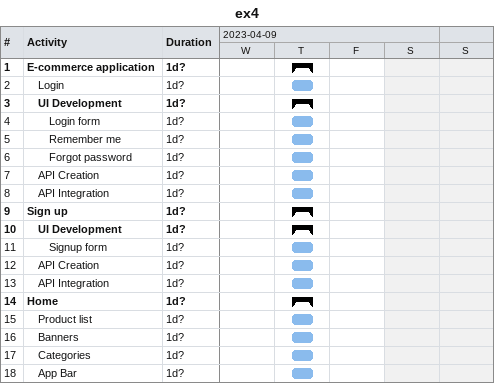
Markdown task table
ex4

| ID | Level | Task | Duration | Start | Finish |
|---|---|---|---|---|---|
| 1 | 1 | **E-commerce application** | 1d? | 2023-04-13 | 2023-04-13 |
| 2 | 2 | Login | 1d? | 2023-04-13 | 2023-04-13 |
| 3 | 2 | **UI Development** | 1d? | 2023-04-13 | 2023-04-13 |
| 4 | 3 | Login form | 1d? | 2023-04-13 | 2023-04-13 |
| 5 | 3 | Remember me | 1d? | 2023-04-13 | 2023-04-13 |
| 6 | 3 | Forgot password | 1d? | 2023-04-13 | 2023-04-13 |
| 7 | 2 | API Creation | 1d? | 2023-04-13 | 2023-04-13 |
| 8 | 2 | API Integration | 1d? | 2023-04-13 | 2023-04-13 |
| 9 | 1 | **Sign up** | 1d? | 2023-04-13 | 2023-04-13 |
| 10 | 2 | **UI Development** | 1d? | 2023-04-13 | 2023-04-13 |
| 11 | 3 | Signup form | 1d? | 2023-04-13 | 2023-04-13 |
| 12 | 2 | API Creation | 1d? | 2023-04-13 | 2023-04-13 |
| 13 | 2 | API Integration | 1d? | 2023-04-13 | 2023-04-13 |
| 14 | 1 | **Home** | 1d? | 2023-04-13 | 2023-04-13 |
| 15 | 2 | Product list | 1d? | 2023-04-13 | 2023-04-13 |
| 16 | 2 | Banners | 1d? | 2023-04-13 | 2023-04-13 |
| 17 | 2 | Categories | 1d? | 2023-04-13 | 2023-04-13 |
| 18 | 2 | App Bar | 1d? | 2023-04-13 | 2023-04-13 |
